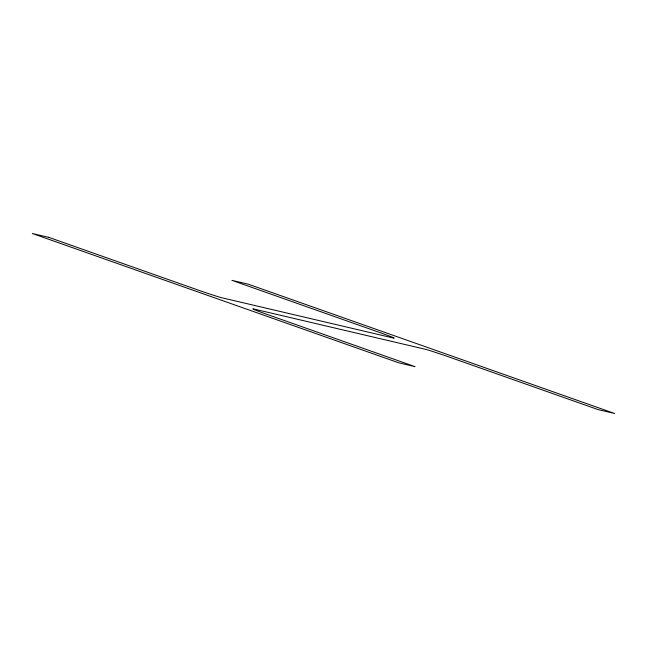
<?xml version="1.0" encoding="UTF-8"?>
<svg xmlns="http://www.w3.org/2000/svg" width="647" height="647" viewBox="0 0 647 647"><rect width="100%" height="100%" fill="white"/><g stroke="black" fill="none" stroke-linecap="round" stroke-linejoin="round"><path stroke-width="0.97" d="M48.76 237.352L32.35 233.502L398.689 362.797L415.099 366.655L267.696 314.628A21.885 0.615 19 0 1 253.487 308.942L425.249 349.259A21.885 0.615 19 0 1 450.83 357.621L598.24 409.648L614.65 413.498L248.311 284.203L231.901 280.345L379.304 332.372A21.885 0.615 19 0 1 393.513 338.058L221.751 297.741A21.885 0.615 19 0 1 196.17 289.379L48.76 237.352"/></g></svg>
